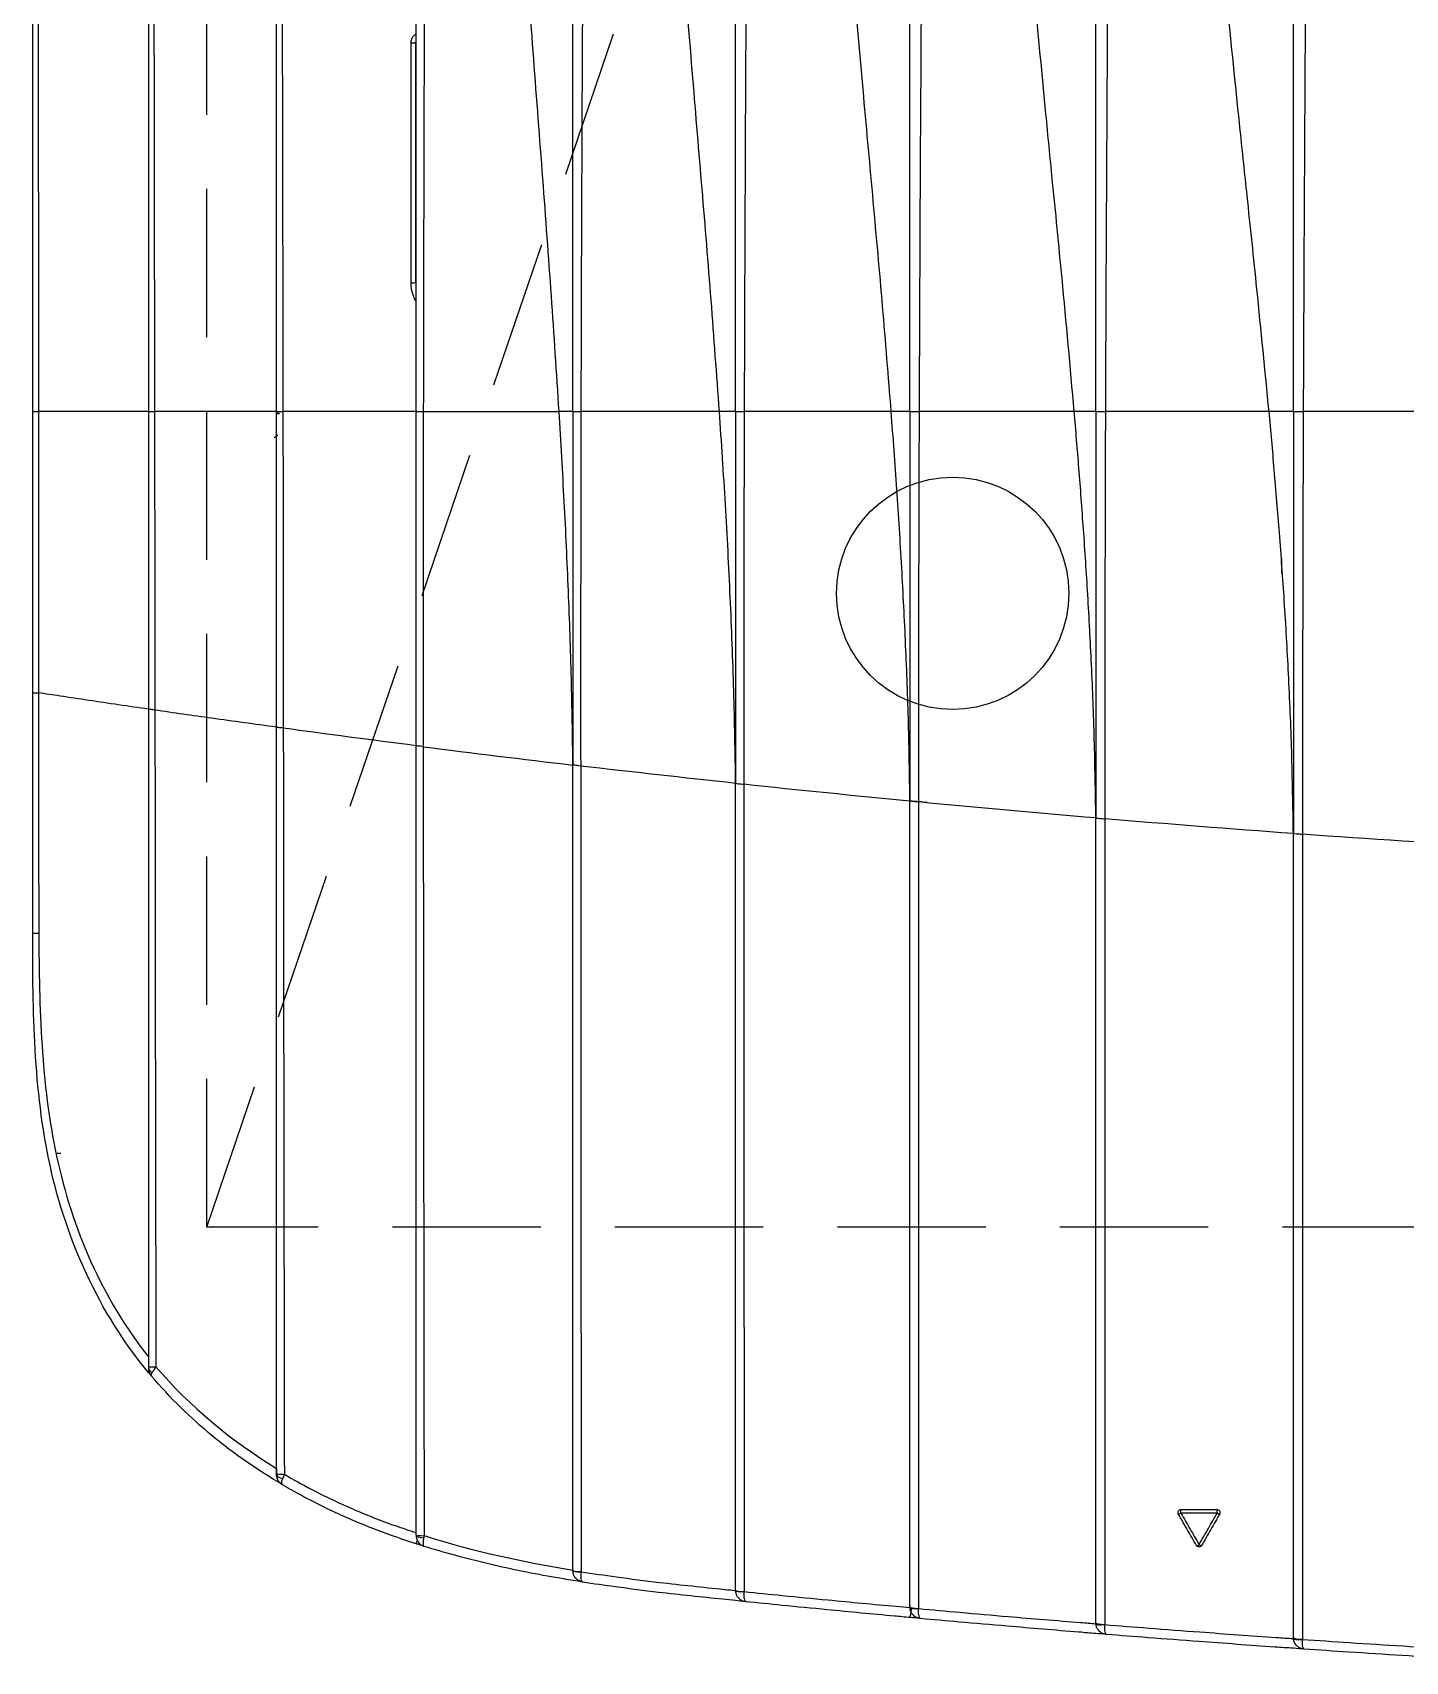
# Model space of a CAD drawing. Header units: inches. Extents: x 261411 to 598054, y 5888 to 34411.
# Drawn here: x 287872.6 to 287988.3, y 11442 to 11579.2 of the extents above; entities that cross this region are included whole.
import ezdxf

# ---------------------------------------------------------------- set-up
doc = ezdxf.new("R2010")
doc.units = ezdxf.units.IN
doc.header["$LTSCALE"] = 50
doc.header["$MEASUREMENT"] = 0
doc.linetypes.add('HIDDEN', pattern=[0.375, 0.25, -0.125])

# ---------------------------------------------------------------- blocks, each defined once
blk = doc.blocks.new('acrjtlf')
at = {"color": 1, "linetype": 'HIDDEN'}
blk.add_line((1571303.38, 1745562.22), (1570010.6, 1746002.87), dxfattribs=at)
at = {"color": 8}
for p, q in [((1571336.72, 1745637.14), (1571336.72, 1745637.14)), ((1571335.38, 1745621.48), (1571335.38, 1745621.48)), ((1571252.86, 1745579.86), (1571252.86, 1745579.86)), ((1571259.7, 1745568.11), (1571259.7, 1745568.11)), ((1571324.23, 1745568.11), (1571324.24, 1745568.11)), ((1571297.14, 1745549.61), (1571297.14, 1745549.93))]:
    blk.add_line(p, q, dxfattribs=at)
at = {"color": 1, "linetype": 'HIDDEN'}
blk.add_lwpolyline([(1571303.38, 1746002.87), (1571303.38, 1745562.22), (1570010.6, 1745562.22), (1570010.6, 1746002.87)], close=True, dxfattribs=at)
at = {"color": 8, "ltscale": 5}
blk.add_circle((1571249.96, 1745625.08), 9.79, dxfattribs=at)
at = {"color": 8}
for centre, start, end in [((1571327.42, 1745647.37), 60, 180), ((1571327.42, 1745644.3), 180, 300)]:
    blk.add_arc(centre, 0.245, start, end, dxfattribs=at)
at = {"color": 8, "extrusion": (0, 0, -1)}
blk.add_arc((-1571330.08, 1745645.84), 0.245, 120, 240, dxfattribs=at)
at = {"color": 8}
for centre, major_axis, ratio, start_param, end_param in [((1571337.96, 1745654.57), (0, -0.783), 0.172581, 0, 1.539295), ((1571337.98, 1745654.58), (-0.08, 0.779), 0.16865, 3.141053, 4.663501), ((1571327.42, 1745647.37), (0.122, 0.212), 0.116341, 4.812344, 6.283185), ((1571327.42, 1745647.37), (-0.245, 0), 0.028867, 4.561673, 6.283185), ((1571330.08, 1745645.84), (0.122, 0.212), 0.126416, 4.804016, 6.283185), ((1571330.08, 1745645.84), (-0.122, 0.212), 0.142468, 3.141593, 4.649076), ((1571327.42, 1745644.3), (0.245, 0), 0.003943, 1.420068, 3.141593), ((1571327.42, 1745644.3), (-0.122, 0.212), 0.132331, 3.141593, 4.640625), ((1571336.72, 1745637.93), (0, -0.783), 0.165536, 0, 1.525516), ((1571336.74, 1745637.93), (-0.066, 0.781), 0.161273, 3.141146, 4.653318), ((1571335.38, 1745622.26), (0, -0.783), 0.154906, 0, 1.508803), ((1571335.39, 1745622.26), (-0.051, 0.782), 0.150698, 3.141251, 4.640541), ((1571333.97, 1745607.57), (0, -0.783), 0.139682, 0, 1.489865), ((1571333.98, 1745607.57), (-0.032, 0.783), 0.136296, 3.141375, 4.62578), ((1571332.31, 1745593.86), (0, -0.783), 0.119511, 0, 1.46681), ((1571332.32, 1745593.86), (0, 0.783), 0.145746, 3.141593, 4.60462), ((1571329.3, 1745580.64), (0, -0.783), 0.09375, 0, 1.435998), ((1571329.34, 1745580.64), (0, -0.783), 0.265872, 0, 1.386436), ((1571203.55, 1745579.52), (0, 0.294), 0.022602, 4.431318, 6.283185), ((1571223.77, 1745579.52), (0, 0.294), 0.032103, 4.44044, 6.283185), ((1571234.83, 1745568.16), (0, -0.588), 0.028131, 4.389048, 4.795946), ((1571234.85, 1745568.16), (0.004, -0.588), 0.025903, 4.388882, 4.795863), ((1571236.85, 1745567.98), (-0.183, 0.23), 0.183787, 0, 1.840109), ((1571324.15, 1745568.89), (0, -0.783), 0.065781, 0, 1.396113), ((1571324.24, 1745568.89), (0, 0.783), 0.414276, 3.141593, 4.358439), ((1571315.12, 1745558.12), (0, -0.783), 0.036559, 0, 1.335493), ((1571315.29, 1745558.12), (0, 0.783), 0.561889, 3.141593, 4.019869)]:
    blk.add_ellipse(centre, major_axis=major_axis, ratio=ratio, start_param=start_param, end_param=end_param, dxfattribs=at)
for points, degree in [([(1571271.36, 1745671.42), (1571271.03, 1745665.81), (1571270.66, 1745660.18), (1571270.26, 1745654.55)], 3), ([(1571234.64, 1745654.62), (1571246.52, 1745654.58), (1571258.4, 1745654.56), (1571270.26, 1745654.55)], 3), ([(1571338.09, 1745654.55), (1571338.1, 1745654.55), (1571338.1, 1745654.55), (1571338.11, 1745654.55)], 3), ([(1571338.93, 1745654.7), (1571338.91, 1745654.4), (1571338.89, 1745654.1), (1571338.86, 1745653.79)], 3), ([(1571219.08, 1745653.79), (1571213.26, 1745653.79), (1571207.43, 1745653.79), (1571201.6, 1745653.79)], 3), ([(1571234.64, 1745653.79), (1571229.45, 1745653.79), (1571224.27, 1745653.79), (1571219.08, 1745653.79)], 3), ([(1571234.64, 1745653.79), (1571234.64, 1745653.09), (1571234.64, 1745652.4), (1571234.64, 1745651.72)], 3), ([(1571270.2, 1745653.79), (1571269.82, 1745648.51), (1571269.4, 1745643.19), (1571268.96, 1745637.89)], 3), ([(1571270.2, 1745653.79), (1571270.2, 1745653.79)], 1), ([(1571338.06, 1745653.8), (1571338.02, 1745653.79), (1571337.99, 1745653.79), (1571337.96, 1745653.79)], 3), ([(1571234.64, 1745637.95), (1571246.09, 1745637.91), (1571257.53, 1745637.89), (1571268.96, 1745637.89)], 3), ([(1571336.85, 1745637.89), (1571336.86, 1745637.89), (1571336.86, 1745637.89), (1571336.87, 1745637.89)], 3), ([(1571337.69, 1745638.05), (1571337.67, 1745637.75), (1571337.64, 1745637.45), (1571337.62, 1745637.15)], 3), ([(1571221.17, 1745637.14), (1571214.15, 1745637.14), (1571207.13, 1745637.14), (1571200.11, 1745637.14)], 3), ([(1571234.64, 1745637.14), (1571234.64, 1745636.52), (1571234.64, 1745635.91), (1571234.64, 1745635.31)], 3), ([(1571234.64, 1745637.14), (1571242.58, 1745637.14), (1571250.51, 1745637.14), (1571258.44, 1745637.14)], 3), ([(1571258.44, 1745637.14), (1571261.92, 1745637.14), (1571265.41, 1745637.14), (1571268.89, 1745637.14)], 3), ([(1571268.89, 1745637.14), (1571268.47, 1745632.17), (1571268.02, 1745627.16), (1571267.54, 1745622.19)], 3), ([(1571268.89, 1745637.14), (1571268.89, 1745637.14)], 1), ([(1571336.8, 1745637.15), (1571336.78, 1745637.15), (1571336.75, 1745637.14), (1571336.72, 1745637.14)], 3), ([(1571267.59, 1745622.93), (1571267.55, 1745622.44), (1571267.5, 1745621.96), (1571267.45, 1745621.48)], 3), ([(1571234.64, 1745622.25), (1571245.62, 1745622.21), (1571256.59, 1745622.19), (1571267.54, 1745622.19)], 3), ([(1571234.64, 1745621.48), (1571234.64, 1745620.94), (1571234.64, 1745620.42), (1571234.64, 1745619.9)], 3), ([(1571234.64, 1745621.48), (1571240.64, 1745621.48), (1571246.63, 1745621.48), (1571252.62, 1745621.48)], 3), ([(1571252.62, 1745621.48), (1571253.15, 1745621.48), (1571253.69, 1745621.48), (1571254.22, 1745621.48)], 3), ([(1571254.22, 1745621.48), (1571258.24, 1745621.48), (1571262.27, 1745621.48), (1571266.29, 1745621.48)], 3), ([(1571267.47, 1745621.48), (1571267.02, 1745616.8), (1571266.55, 1745612.11), (1571266.05, 1745607.47)], 3), ([(1571266.29, 1745621.48), (1571266.68, 1745621.48), (1571267.08, 1745621.48), (1571267.47, 1745621.48)], 3), ([(1571267.47, 1745621.48), (1571267.47, 1745621.48)], 1), ([(1571335.38, 1745621.48), (1571312.86, 1745621.48), (1571290.19, 1745621.48), (1571267.47, 1745621.48)], 3), ([(1571267.54, 1745622.19), (1571290.27, 1745622.19), (1571312.96, 1745622.2), (1571335.5, 1745622.21)], 3), ([(1571335.44, 1745621.48), (1571335.42, 1745621.48), (1571335.4, 1745621.48), (1571335.38, 1745621.48)], 3), ([(1571336.27, 1745621.48), (1571336.27, 1745621.51), (1571335.9, 1745621.58), (1571335.44, 1745621.63)], 3), ([(1571335.5, 1745622.21), (1571335.51, 1745622.21), (1571335.51, 1745622.21), (1571335.52, 1745622.21)], 3), ([(1571336.34, 1745622.28), (1571336.32, 1745622.01), (1571336.29, 1745621.75), (1571336.27, 1745621.48)], 3), ([(1571234.64, 1745607.51), (1571245.12, 1745607.48), (1571255.59, 1745607.47), (1571266.05, 1745607.47)], 3), ([(1571234.64, 1745606.79), (1571234.64, 1745606.32), (1571234.64, 1745605.86), (1571234.64, 1745605.41)], 3), ([(1571234.64, 1745606.79), (1571240.2, 1745606.79), (1571245.76, 1745606.79), (1571251.31, 1745606.79)], 3), ([(1571251.31, 1745606.79), (1571252.39, 1745606.79), (1571253.46, 1745606.79), (1571254.53, 1745606.79)], 3), ([(1571254.53, 1745606.79), (1571258.35, 1745606.79), (1571262.16, 1745606.79), (1571265.97, 1745606.79)], 3), ([(1571265.97, 1745606.79), (1571265.5, 1745602.41), (1571265.01, 1745598.03), (1571264.51, 1745593.73)], 3), ([(1571265.97, 1745606.79), (1571265.97, 1745606.79)], 1), ([(1571333.97, 1745606.79), (1571311.39, 1745606.79), (1571288.7, 1745606.79), (1571265.97, 1745606.79)], 3), ([(1571266.05, 1745607.47), (1571288.79, 1745607.48), (1571311.49, 1745607.49), (1571334.08, 1745607.51)], 3), ([(1571334.01, 1745606.79), (1571333.99, 1745606.79), (1571333.98, 1745606.79), (1571333.97, 1745606.79)], 3), ([(1571334.08, 1745607.51), (1571334.08, 1745607.51), (1571334.08, 1745607.51), (1571334.08, 1745607.51)], 3), ([(1571220.52, 1745593.08), (1571213.56, 1745593.08), (1571206.59, 1745593.08), (1571199.62, 1745593.08)], 3), ([(1571221.71, 1745593.08), (1571221.32, 1745593.08), (1571220.92, 1745593.08), (1571220.52, 1745593.08)], 3), ([(1571234.64, 1745593.75), (1571244.6, 1745593.73), (1571254.56, 1745593.72), (1571264.51, 1745593.73)], 3), ([(1571234.64, 1745593.08), (1571234.64, 1745592.68), (1571234.64, 1745592.29), (1571234.64, 1745591.9)], 3), ([(1571234.64, 1745593.08), (1571242.53, 1745593.08), (1571250.41, 1745593.08), (1571258.3, 1745593.08)], 3), ([(1571258.3, 1745593.08), (1571259.22, 1745593.08), (1571260.15, 1745593.08), (1571261.08, 1745593.08)], 3), ([(1571261.08, 1745593.08), (1571262.2, 1745593.08), (1571263.31, 1745593.08), (1571264.43, 1745593.08)], 3), ([(1571262.88, 1745580.46), (1571263.41, 1745584.6), (1571263.93, 1745588.83), (1571264.43, 1745593.08)], 3), ([(1571264.43, 1745593.08), (1571264.43, 1745593.08)], 1), ([(1571332.31, 1745593.08), (1571309.75, 1745593.08), (1571287.1, 1745593.08), (1571264.43, 1745593.08)], 3), ([(1571264.51, 1745593.73), (1571287.19, 1745593.74), (1571309.83, 1745593.75), (1571332.41, 1745593.78)], 3), ([(1571329.37, 1745580.54), (1571330.66, 1745584.62), (1571331.58, 1745588.84), (1571332.27, 1745593.08)], 3), ([(1571332.32, 1745593.08), (1571332.32, 1745593.08), (1571332.32, 1745593.08), (1571332.31, 1745593.08)], 3), ([(1571332.41, 1745593.78), (1571332.42, 1745593.78), (1571332.42, 1745593.78), (1571332.43, 1745593.78)], 3), ([(1571333.28, 1745593.91), (1571333.24, 1745593.63), (1571333.19, 1745593.36), (1571333.15, 1745593.08)], 3), ([(1571234.64, 1745580.47), (1571244.05, 1745580.46), (1571253.47, 1745580.46), (1571262.88, 1745580.46)], 3), ([(1571262.88, 1745580.46), (1571285.07, 1745580.48), (1571307.24, 1745580.5), (1571329.37, 1745580.54)], 3), ([(1571329.37, 1745580.54), (1571329.43, 1745580.52), (1571329.49, 1745580.51), (1571329.54, 1745580.5)], 3), ([(1571234.64, 1745579.86), (1571204.55, 1745579.86), (1571174.44, 1745579.86), (1571144.33, 1745579.86)], 3), ([(1571203.55, 1745579.81), (1571210.29, 1745579.81), (1571217.03, 1745579.81), (1571223.77, 1745579.81)], 3), ([(1571234.64, 1745579.86), (1571234.64, 1745576.05), (1571234.63, 1745572.25), (1571234.63, 1745568.64)], 3), ([(1571262.8, 1745579.86), (1571253.42, 1745579.86), (1571244.03, 1745579.86), (1571234.64, 1745579.86)], 3), ([(1571262.8, 1745579.86), (1571262.32, 1745576.07), (1571261.82, 1745572.32), (1571261.32, 1745568.67)], 3), ([(1571262.8, 1745579.86), (1571262.8, 1745579.86)], 1), ([(1571329.3, 1745579.86), (1571307.17, 1745579.86), (1571285, 1745579.86), (1571262.8, 1745579.86)], 3), ([(1571329.34, 1745579.86), (1571329.33, 1745579.86), (1571329.31, 1745579.86), (1571329.3, 1745579.86)], 3), ([(1571330.05, 1745579.86), (1571330.05, 1745579.87), (1571329.96, 1745579.91), (1571329.79, 1745579.97)], 3), ([(1571234.63, 1745568.11), (1571234.64, 1745568.11), (1571234.64, 1745568.33), (1571234.63, 1745568.64)], 3), ([(1571261.24, 1745568.11), (1571252.38, 1745568.11), (1571243.51, 1745568.11), (1571234.63, 1745568.11)], 3), ([(1571234.82, 1745568.34), (1571234.82, 1745568.34), (1571234.83, 1745568.34), (1571234.83, 1745568.34)], 3), ([(1571261.24, 1745568.11), (1571261.24, 1745568.11)], 1), ([(1571315.14, 1745557.94), (1571318.52, 1745560.82), (1571321.37, 1745564.31), (1571323.72, 1745568.11)], 3), ([(1571325.07, 1745568.59), (1571322.64, 1745564.43), (1571319.57, 1745560.65), (1571315.92, 1745557.57)], 3), ([(1571324.2, 1745568.76), (1571324.32, 1745568.71), (1571324.44, 1745568.66), (1571324.54, 1745568.62)], 3), ([(1571234.63, 1745557.34), (1571234.63, 1745557.34), (1571234.64, 1745557.54), (1571234.63, 1745557.82)], 3), ([(1571259.72, 1745557.34), (1571251.36, 1745557.34), (1571243, 1745557.34), (1571234.63, 1745557.34)], 3), ([(1571259.72, 1745557.34), (1571259.72, 1745557.34)], 1), ([(1571234.63, 1745547.55), (1571234.63, 1745547.55), (1571234.63, 1745547.74), (1571234.63, 1745548.05)], 3), ([(1571258.34, 1745547.55), (1571250.43, 1745547.55), (1571242.53, 1745547.55), (1571234.63, 1745547.55)], 3), ([(1571258.34, 1745547.55), (1571258.34, 1745547.55), (1571258.34, 1745547.75), (1571258.34, 1745548.05)], 3), ([(1571278.58, 1745547.55), (1571278.58, 1745547.55), (1571278.59, 1745547.76), (1571278.59, 1745548.07)], 3)]:
    blk.add_open_spline(points, degree=degree, dxfattribs=at)
for points, knots in [([(1571338.11, 1745654.55), (1571338.2, 1745655.87), (1571338.29, 1745657.2), (1571338.48, 1745660.03), (1571338.57, 1745661.54), (1571338.76, 1745664.56), (1571338.85, 1745666.07), (1571339.02, 1745668.86), (1571339.09, 1745670.14), (1571339.16, 1745671.42)], [0, 0, 0, 0, 0.234873, 0.234873, 0.503118, 0.503118, 0.771519, 0.771519, 1, 1, 1, 1]), ([(1571339.97, 1745671.42), (1571339.97, 1745671.42), (1571339.97, 1745671.42), (1571339.9, 1745670.1), (1571339.82, 1745668.78), (1571339.66, 1745665.96), (1571339.57, 1745664.46), (1571339.38, 1745661.46), (1571339.28, 1745659.96), (1571339.1, 1745657.21), (1571339.02, 1745655.95), (1571338.93, 1745654.7)], [0, 0, 0, 0, 0.000004, 0.000004, 0.237138, 0.237138, 0.506455, 0.506455, 0.775615, 0.775615, 1, 1, 1, 1]), ([(1571234.64, 1745669.13), (1571234.64, 1745667.98), (1571234.64, 1745665.65), (1571234.64, 1745662.07), (1571234.64, 1745658.39), (1571234.64, 1745655.89), (1571234.64, 1745654.62)], [0, 0, 0, 0, 0.240494, 0.487542, 0.740817, 1, 1, 1, 1]), ([(1571152.47, 1745654.98), (1571166.17, 1745654.98), (1571179.86, 1745654.91), (1571207.26, 1745654.75), (1571220.96, 1745654.67), (1571234.64, 1745654.62)], [0, 0, 0, 0, 0.5, 0.5, 1, 1, 1, 1]), ([(1571234.64, 1745653.79), (1571234.64, 1745653.81), (1571234.64, 1745653.84), (1571234.64, 1745654.08), (1571234.64, 1745654.35), (1571234.64, 1745654.54), (1571234.64, 1745654.62)], [0, 0, 0, 0, 0.299748, 0.56645, 0.799918, 1, 1, 1, 1]), ([(1571270.2, 1745653.79), (1571270.2, 1745653.81), (1571270.2, 1745653.85), (1571270.23, 1745654.16), (1571270.25, 1745654.42), (1571270.26, 1745654.55)], [0, 0, 0, 0, 0.33666, 0.669714, 1, 1, 1, 1]), ([(1571270.26, 1745654.55), (1571281.61, 1745654.55), (1571292.95, 1745654.55), (1571315.57, 1745654.55), (1571326.87, 1745654.55), (1571338.09, 1745654.55)], [0, 0, 0, 0, 0.5, 0.5, 1, 1, 1, 1]), ([(1571338.93, 1745654.7), (1571338.93, 1745654.7), (1571338.93, 1745654.7), (1571338.93, 1745654.62), (1571338.91, 1745654.54), (1571338.86, 1745654.39), (1571338.83, 1745654.32), (1571338.73, 1745654.16), (1571338.65, 1745654.07), (1571338.48, 1745653.94), (1571338.41, 1745653.9), (1571338.24, 1745653.83), (1571338.15, 1745653.81), (1571338.06, 1745653.8)], [0, 0, 0, 0, 0.004597, 0.004597, 0.179597, 0.179597, 0.345088, 0.345088, 0.609538, 0.609538, 0.795853, 0.795853, 1, 1, 1, 1]), ([(1571338.93, 1745654.7), (1571338.93, 1745654.7), (1571338.93, 1745654.7), (1571338.93, 1745654.69), (1571338.92, 1745654.67), (1571338.88, 1745654.64), (1571338.85, 1745654.63), (1571338.76, 1745654.59), (1571338.68, 1745654.58), (1571338.53, 1745654.56), (1571338.46, 1745654.55), (1571338.3, 1745654.55), (1571338.2, 1745654.55), (1571338.11, 1745654.55)], [0, 0, 0, 0, 0.004597, 0.004597, 0.179593, 0.179593, 0.345083, 0.345083, 0.60954, 0.60954, 0.795855, 0.795855, 1, 1, 1, 1]), ([(1571234.64, 1745653.79), (1571235.05, 1745653.79), (1571246.91, 1745653.79), (1571258.77, 1745653.79), (1571270.2, 1745653.79)], [0, 0, 0, 0, 0.034541, 1, 1, 1, 1]), ([(1571270.2, 1745653.79), (1571267.89, 1745653.75), (1571263.4, 1745653.68), (1571256.86, 1745653.4), (1571250.73, 1745653.05), (1571245, 1745652.63), (1571239.68, 1745652.2), (1571236.27, 1745651.89), (1571234.64, 1745651.74)], [0, 0, 0, 0, 0.195017, 0.378715, 0.551069, 0.712073, 0.86172, 1, 1, 1, 1]), ([(1571337.96, 1745653.79), (1571326.75, 1745653.79), (1571315.46, 1745653.79), (1571292.86, 1745653.79), (1571281.54, 1745653.79), (1571270.2, 1745653.79)], [0, 0, 0, 0, 0.5, 0.5, 1, 1, 1, 1]), ([(1571336.87, 1745637.89), (1571336.97, 1745639.13), (1571337.06, 1745640.37), (1571337.27, 1745643.05), (1571337.38, 1745644.48), (1571337.64, 1745648.06), (1571337.8, 1745650.21), (1571337.98, 1745652.84), (1571338.01, 1745653.31), (1571338.05, 1745653.79), (1571338.05, 1745653.79), (1571338.05, 1745653.79)], [0, 0, 0, 0, 0.233824, 0.233824, 0.504066, 0.504066, 0.909668, 0.909668, 0.999996, 0.999996, 1, 1, 1, 1]), ([(1571338.86, 1745653.79), (1571338.86, 1745653.79), (1571338.86, 1745653.79), (1571338.83, 1745653.27), (1571338.79, 1745652.75), (1571338.61, 1745650.09), (1571338.45, 1745647.96), (1571338.19, 1745644.4), (1571338.08, 1745642.98), (1571337.88, 1745640.38), (1571337.79, 1745639.21), (1571337.7, 1745638.05)], [0, 0, 0, 0, 0.000004, 0.000004, 0.099857, 0.099857, 0.50649, 0.50649, 0.77742, 0.77742, 1, 1, 1, 1]), ([(1571234.64, 1745651.74), (1571231.2, 1745651.4), (1571225.13, 1745650.81), (1571217.24, 1745649.98), (1571209.48, 1745649.15), (1571204.36, 1745648.63), (1571201.05, 1745648.3)], [0, 0, 0, 0, 0.306857, 0.541766, 0.704737, 1, 1, 1, 1]), ([(1571234.64, 1745651.74), (1571234.64, 1745650.65), (1571234.64, 1745648.44), (1571234.64, 1745645.05), (1571234.64, 1745641.54), (1571234.64, 1745639.16), (1571234.64, 1745637.95)], [0, 0, 0, 0, 0.239553, 0.486232, 0.739794, 1, 1, 1, 1]), ([(1571248.29, 1745652.81), (1571248.29, 1745652.81), (1571248.26, 1745652.81), (1571248.17, 1745652.81), (1571248.1, 1745652.81), (1571247.92, 1745652.81), (1571247.81, 1745652.81), (1571247.57, 1745652.81), (1571247.43, 1745652.81), (1571247.2, 1745652.81), (1571247.1, 1745652.81), (1571247.01, 1745652.81)], [0, 0, 0, 0, 0.213358, 0.213358, 0.42668, 0.42668, 0.640562, 0.640562, 0.855661, 0.855661, 1, 1, 1, 1]), ([(1571327.54, 1745647.59), (1571327.98, 1745647.33), (1571328.41, 1745647.08), (1571329.3, 1745646.57), (1571329.75, 1745646.31), (1571330.2, 1745646.05)], [0, 0, 0, 0, 0.491351, 0.491351, 1, 1, 1, 1]), ([(1571327.17, 1745644.3), (1571327.17, 1745644.82), (1571327.17, 1745645.33), (1571327.17, 1745646.35), (1571327.17, 1745646.86), (1571327.17, 1745647.37)], [0, 0, 0, 0, 0.501159, 0.501159, 1, 1, 1, 1]), ([(1571327.46, 1745647.38), (1571327.46, 1745646.87), (1571327.46, 1745646.36), (1571327.46, 1745645.33), (1571327.46, 1745644.82), (1571327.46, 1745644.31)], [0, 0, 0, 0, 0.498841, 0.498841, 1, 1, 1, 1]), ([(1571330.11, 1745645.84), (1571329.66, 1745646.1), (1571329.21, 1745646.36), (1571328.33, 1745646.88), (1571327.89, 1745647.13), (1571327.46, 1745647.38)], [0, 0, 0, 0, 0.508649, 0.508649, 1, 1, 1, 1]), ([(1571327.46, 1745644.31), (1571327.91, 1745644.57), (1571328.36, 1745644.83), (1571329.25, 1745645.34), (1571329.68, 1745645.59), (1571330.11, 1745645.84)], [0, 0, 0, 0, 0.511793, 0.511793, 1, 1, 1, 1]), ([(1571330.2, 1745645.63), (1571329.77, 1745645.38), (1571329.33, 1745645.13), (1571328.45, 1745644.62), (1571327.99, 1745644.35), (1571327.54, 1745644.09)], [0, 0, 0, 0, 0.488204, 0.488204, 1, 1, 1, 1]), ([(1571151.06, 1745638.33), (1571164.99, 1745638.33), (1571178.92, 1745638.25), (1571206.79, 1745638.08), (1571220.72, 1745638), (1571234.64, 1745637.95)], [0, 0, 0, 0, 0.5, 0.5, 1, 1, 1, 1]), ([(1571234.64, 1745637.14), (1571234.64, 1745637.16), (1571234.64, 1745637.2), (1571234.64, 1745637.42), (1571234.64, 1745637.69), (1571234.64, 1745637.87), (1571234.64, 1745637.95)], [0, 0, 0, 0, 0.300147, 0.566978, 0.80031, 1, 1, 1, 1]), ([(1571268.89, 1745637.14), (1571268.89, 1745637.16), (1571268.89, 1745637.19), (1571268.92, 1745637.47), (1571268.94, 1745637.75), (1571268.96, 1745637.89)], [0, 0, 0, 0, 0.302913, 0.635892, 1, 1, 1, 1]), ([(1571268.96, 1745637.89), (1571274.61, 1745637.89), (1571280.27, 1745637.89), (1571291.73, 1745637.89), (1571297.54, 1745637.89), (1571309.8, 1745637.89), (1571316.24, 1745637.89), (1571327.4, 1745637.89), (1571332.13, 1745637.89), (1571336.85, 1745637.89)], [0, 0, 0, 0, 0.249054, 0.249054, 0.505367, 0.505367, 0.790188, 0.790188, 1, 1, 1, 1]), ([(1571337.7, 1745638.05), (1571337.7, 1745638.04), (1571337.7, 1745638.04), (1571337.69, 1745637.96), (1571337.67, 1745637.88), (1571337.62, 1745637.73), (1571337.59, 1745637.66), (1571337.48, 1745637.5), (1571337.4, 1745637.41), (1571337.23, 1745637.28), (1571337.16, 1745637.24), (1571336.99, 1745637.18), (1571336.9, 1745637.16), (1571336.8, 1745637.15)], [0, 0, 0, 0, 0.004579, 0.004579, 0.181841, 0.181841, 0.349149, 0.349149, 0.610898, 0.610898, 0.796793, 0.796793, 1, 1, 1, 1]), ([(1571337.7, 1745638.05), (1571337.7, 1745638.05), (1571337.7, 1745638.04), (1571337.69, 1745638.03), (1571337.68, 1745638.01), (1571337.64, 1745637.98), (1571337.61, 1745637.96), (1571337.52, 1745637.93), (1571337.44, 1745637.92), (1571337.29, 1745637.9), (1571337.21, 1745637.89), (1571337.05, 1745637.89), (1571336.96, 1745637.89), (1571336.87, 1745637.89)], [0, 0, 0, 0, 0.004579, 0.004579, 0.181838, 0.181838, 0.349144, 0.349144, 0.6109, 0.6109, 0.796796, 0.796796, 1, 1, 1, 1]), ([(1571234.64, 1745637.14), (1571234.6, 1745637.14), (1571230.12, 1745637.14), (1571225.63, 1745637.14), (1571221.17, 1745637.14)], [0, 0, 0, 0, 0.007482, 1, 1, 1, 1]), ([(1571268.89, 1745637.14), (1571266.67, 1745637.11), (1571262.37, 1745637.04), (1571256.1, 1745636.8), (1571250.2, 1745636.48), (1571244.67, 1745636.12), (1571239.53, 1745635.73), (1571236.23, 1745635.46), (1571234.64, 1745635.32)], [0, 0, 0, 0, 0.194008, 0.377097, 0.549248, 0.710453, 0.860707, 1, 1, 1, 1]), ([(1571336.72, 1745637.14), (1571332.01, 1745637.14), (1571327.29, 1745637.14), (1571316.13, 1745637.14), (1571309.7, 1745637.14), (1571297.46, 1745637.14), (1571291.65, 1745637.14), (1571280.19, 1745637.14), (1571274.54, 1745637.14), (1571268.89, 1745637.14)], [0, 0, 0, 0, 0.20974, 0.20974, 0.494552, 0.494552, 0.750903, 0.750903, 1, 1, 1, 1]), ([(1571336.72, 1745637.14), (1571325.64, 1745637.14), (1571303.06, 1745637.14), (1571280.39, 1745637.14), (1571268.89, 1745637.14)], [0, 0, 0, 0, 0.493298, 1, 1, 1, 1]), ([(1571335.52, 1745622.21), (1571335.62, 1745623.37), (1571335.72, 1745624.53), (1571335.95, 1745627.04), (1571336.07, 1745628.4), (1571336.36, 1745631.79), (1571336.52, 1745633.83), (1571336.72, 1745636.29), (1571336.76, 1745636.72), (1571336.79, 1745637.14), (1571336.79, 1745637.14), (1571336.79, 1745637.14)], [0, 0, 0, 0, 0.232545, 0.232545, 0.504897, 0.504897, 0.913704, 0.913704, 0.999996, 0.999996, 1, 1, 1, 1]), ([(1571337.62, 1745637.14), (1571337.62, 1745637.14), (1571337.62, 1745637.14), (1571337.58, 1745636.67), (1571337.54, 1745636.19), (1571337.34, 1745633.7), (1571337.17, 1745631.68), (1571336.88, 1745628.32), (1571336.77, 1745626.97), (1571336.55, 1745624.54), (1571336.45, 1745623.45), (1571336.36, 1745622.37)], [0, 0, 0, 0, 0.000004, 0.000004, 0.096735, 0.096735, 0.506429, 0.506429, 0.779373, 0.779373, 1, 1, 1, 1]), ([(1571234.64, 1745635.32), (1571230.89, 1745634.99), (1571224.36, 1745634.4), (1571216.01, 1745633.57), (1571208.09, 1745632.79), (1571202.95, 1745632.31), (1571199.64, 1745631.99)], [0, 0, 0, 0, 0.3207, 0.559402, 0.716115, 1, 1, 1, 1]), ([(1571234.64, 1745635.32), (1571234.64, 1745634.29), (1571234.64, 1745632.19), (1571234.64, 1745628.97), (1571234.64, 1745625.64), (1571234.64, 1745623.39), (1571234.64, 1745622.25)], [0, 0, 0, 0, 0.239379, 0.485924, 0.739506, 1, 1, 1, 1]), ([(1571149.52, 1745622.66), (1571163.71, 1745622.66), (1571177.9, 1745622.57), (1571206.28, 1745622.38), (1571220.47, 1745622.3), (1571234.64, 1745622.25)], [0, 0, 0, 0, 0.5, 0.5, 1, 1, 1, 1]), ([(1571234.64, 1745621.48), (1571234.12, 1745621.48), (1571223.03, 1745621.48), (1571211.94, 1745621.48), (1571201.36, 1745621.48)], [0, 0, 0, 0, 0.046692, 1, 1, 1, 1]), ([(1571234.64, 1745621.48), (1571234.64, 1745621.49), (1571234.64, 1745621.53), (1571234.64, 1745621.74), (1571234.64, 1745621.99), (1571234.64, 1745622.17), (1571234.64, 1745622.25)], [0, 0, 0, 0, 0.300577, 0.567547, 0.800734, 1, 1, 1, 1]), ([(1571267.47, 1745621.48), (1571265.28, 1745621.44), (1571260.91, 1745621.38), (1571254.34, 1745621.13), (1571247.77, 1745620.8), (1571241.2, 1745620.39), (1571236.83, 1745620.06), (1571234.64, 1745619.9)], [0, 0, 0, 0, 0.199981, 0.399984, 0.599994, 0.800004, 1, 1, 1, 1]), ([(1571267.54, 1745622.19), (1571267.53, 1745622.06), (1571267.51, 1745621.81), (1571267.48, 1745621.53), (1571267.47, 1745621.5), (1571267.47, 1745621.48)], [0, 0, 0, 0, 0.336965, 0.669945, 1, 1, 1, 1]), ([(1571335.38, 1745621.48), (1571324.27, 1745621.48), (1571301.66, 1745621.48), (1571278.98, 1745621.48), (1571267.47, 1745621.48)], [0, 0, 0, 0, 0.493391, 1, 1, 1, 1]), ([(1571334.08, 1745607.51), (1571334.19, 1745608.58), (1571334.3, 1745609.66), (1571334.54, 1745612.01), (1571334.66, 1745613.29), (1571334.97, 1745616.5), (1571335.15, 1745618.42), (1571335.36, 1745620.72), (1571335.4, 1745621.1), (1571335.43, 1745621.48), (1571335.43, 1745621.48), (1571335.43, 1745621.48)], [0, 0, 0, 0, 0.231179, 0.231179, 0.505815, 0.505815, 0.918087, 0.918087, 0.999996, 0.999996, 1, 1, 1, 1]), ([(1571336.27, 1745621.48), (1571336.27, 1745621.48), (1571336.27, 1745621.48), (1571336.23, 1745621.05), (1571336.19, 1745620.62), (1571335.98, 1745618.29), (1571335.8, 1745616.39), (1571335.49, 1745613.22), (1571335.37, 1745611.95), (1571335.14, 1745609.68), (1571335.04, 1745608.67), (1571334.94, 1745607.67)], [0, 0, 0, 0, 0.000004, 0.000004, 0.093122, 0.093122, 0.506225, 0.506225, 0.781415, 0.781415, 1, 1, 1, 1]), ([(1571336.36, 1745622.37), (1571336.36, 1745622.37), (1571336.36, 1745622.36), (1571336.35, 1745622.34), (1571336.35, 1745622.32), (1571336.34, 1745622.24), (1571336.32, 1745622.18), (1571336.27, 1745622.05), (1571336.24, 1745621.98), (1571336.13, 1745621.81), (1571336.04, 1745621.73), (1571335.88, 1745621.61), (1571335.8, 1745621.57), (1571335.63, 1745621.5), (1571335.54, 1745621.48), (1571335.44, 1745621.48)], [0, 0, 0, 0, 0.004555, 0.004555, 0.044275, 0.044275, 0.184893, 0.184893, 0.355049, 0.355049, 0.61302, 0.61302, 0.79821, 0.79821, 1, 1, 1, 1]), ([(1571336.36, 1745622.37), (1571336.36, 1745622.37), (1571336.36, 1745622.37), (1571336.36, 1745622.36), (1571336.35, 1745622.36), (1571336.35, 1745622.34), (1571336.34, 1745622.32), (1571336.3, 1745622.29), (1571336.27, 1745622.28), (1571336.17, 1745622.25), (1571336.09, 1745622.23), (1571335.94, 1745622.21), (1571335.86, 1745622.21), (1571335.7, 1745622.21), (1571335.61, 1745622.21), (1571335.52, 1745622.21)], [0, 0, 0, 0, 0.004554, 0.004554, 0.044272, 0.044272, 0.184889, 0.184889, 0.355045, 0.355045, 0.613023, 0.613023, 0.798214, 0.798214, 1, 1, 1, 1]), ([(1571234.64, 1745619.9), (1571231.68, 1745619.66), (1571225.78, 1745619.19), (1571216.93, 1745618.39), (1571207.72, 1745617.54), (1571201.45, 1745617), (1571198.13, 1745616.71)], [0, 0, 0, 0, 0.242425, 0.484831, 0.727208, 1, 1, 1, 1]), ([(1571234.64, 1745619.9), (1571234.64, 1745618.91), (1571234.64, 1745616.92), (1571234.64, 1745613.86), (1571234.64, 1745610.71), (1571234.64, 1745608.59), (1571234.64, 1745607.51)], [0, 0, 0, 0, 0.239058, 0.485395, 0.739057, 1, 1, 1, 1]), ([(1571147.9, 1745607.89), (1571162.36, 1745607.89), (1571176.82, 1745607.79), (1571205.74, 1745607.62), (1571220.19, 1745607.55), (1571234.64, 1745607.51)], [0, 0, 0, 0, 0.5, 0.5, 1, 1, 1, 1]), ([(1571234.64, 1745606.79), (1571233.61, 1745606.79), (1571221.09, 1745606.79), (1571208.56, 1745606.79), (1571197.05, 1745606.79)], [0, 0, 0, 0, 0.082118, 1, 1, 1, 1]), ([(1571234.64, 1745606.79), (1571234.64, 1745606.8), (1571234.64, 1745606.83), (1571234.64, 1745607.04), (1571234.64, 1745607.27), (1571234.64, 1745607.43), (1571234.64, 1745607.51)], [0, 0, 0, 0, 0.30306, 0.57086, 0.803221, 1, 1, 1, 1]), ([(1571265.97, 1745606.79), (1571263.36, 1745606.75), (1571258.14, 1745606.66), (1571250.31, 1745606.35), (1571242.47, 1745605.95), (1571237.25, 1745605.6), (1571234.64, 1745605.42)], [0, 0, 0, 0, 0.249988, 0.499982, 0.750002, 1, 1, 1, 1]), ([(1571265.97, 1745606.79), (1571265.97, 1745606.79), (1571265.96, 1745606.81), (1571266, 1745606.97), (1571266.02, 1745607.23), (1571266.04, 1745607.39), (1571266.05, 1745607.47)], [0, 0, 0, 0, 0.179045, 0.569787, 0.77214, 1, 1, 1, 1]), ([(1571332.41, 1745593.78), (1571332.56, 1745594.76), (1571332.7, 1745595.74), (1571333.01, 1745597.94), (1571333.16, 1745599.15), (1571333.52, 1745602.2), (1571333.71, 1745604.03), (1571333.93, 1745606.17), (1571333.96, 1745606.48), (1571333.99, 1745606.79), (1571333.99, 1745606.79), (1571333.99, 1745606.79)], [0, 0, 0, 0, 0.227114, 0.227114, 0.507581, 0.507581, 0.928515, 0.928515, 0.999968, 0.999968, 1, 1, 1, 1]), ([(1571334.93, 1745607.62), (1571334.9, 1745607.34), (1571334.87, 1745607.07), (1571334.81, 1745606.43), (1571334.77, 1745606.07), (1571334.55, 1745603.91), (1571334.36, 1745602.09), (1571334.01, 1745599.07), (1571333.85, 1745597.86), (1571333.56, 1745595.74), (1571333.43, 1745594.82), (1571333.29, 1745593.91)], [0, 0, 0, 0, 0.060502, 0.060502, 0.138457, 0.138457, 0.534383, 0.534383, 0.798681, 0.798681, 1, 1, 1, 1]), ([(1571334.94, 1745607.67), (1571334.94, 1745607.67), (1571334.94, 1745607.67), (1571334.94, 1745607.64), (1571334.93, 1745607.61), (1571334.92, 1745607.53), (1571334.9, 1745607.47), (1571334.85, 1745607.34), (1571334.81, 1745607.27), (1571334.7, 1745607.1), (1571334.61, 1745607.02), (1571334.44, 1745606.91), (1571334.36, 1745606.87), (1571334.19, 1745606.81), (1571334.1, 1745606.79), (1571334.01, 1745606.79)], [0, 0, 0, 0, 0.004516, 0.004516, 0.060277, 0.060277, 0.189772, 0.189772, 0.363924, 0.363924, 0.616606, 0.616606, 0.800469, 0.800469, 1, 1, 1, 1]), ([(1571334.94, 1745607.67), (1571334.94, 1745607.67), (1571334.94, 1745607.67), (1571334.94, 1745607.66), (1571334.94, 1745607.65), (1571334.93, 1745607.63), (1571334.92, 1745607.62), (1571334.88, 1745607.59), (1571334.84, 1745607.57), (1571334.74, 1745607.54), (1571334.66, 1745607.52), (1571334.51, 1745607.51), (1571334.43, 1745607.5), (1571334.27, 1745607.5), (1571334.18, 1745607.5), (1571334.08, 1745607.51)], [0, 0, 0, 0, 0.004516, 0.004516, 0.060274, 0.060274, 0.189768, 0.189768, 0.363921, 0.363921, 0.61661, 0.61661, 0.800474, 0.800474, 1, 1, 1, 1]), ([(1571234.64, 1745605.42), (1571231.51, 1745605.19), (1571225.26, 1745604.74), (1571215.88, 1745603.97), (1571206.32, 1745603.16), (1571199.87, 1745602.64), (1571196.55, 1745602.37)], [0, 0, 0, 0, 0.246108, 0.492163, 0.738161, 1, 1, 1, 1]), ([(1571234.64, 1745605.42), (1571234.64, 1745604.5), (1571234.64, 1745602.62), (1571234.64, 1745599.75), (1571234.64, 1745596.77), (1571234.64, 1745594.77), (1571234.64, 1745593.75)], [0, 0, 0, 0, 0.236505, 0.481944, 0.736426, 1, 1, 1, 1]), ([(1571146.22, 1745594.11), (1571160.96, 1745594.11), (1571175.7, 1745594.01), (1571205.18, 1745593.85), (1571219.91, 1745593.78), (1571234.64, 1745593.75)], [0, 0, 0, 0, 0.5, 0.5, 1, 1, 1, 1]), ([(1571234.64, 1745593.08), (1571233.08, 1745593.08), (1571228.77, 1745593.08), (1571224.47, 1745593.08), (1571221.71, 1745593.08)], [0, 0, 0, 0, 0.360849, 1, 1, 1, 1]), ([(1571234.64, 1745593.08), (1571234.64, 1745593.1), (1571234.64, 1745593.15), (1571234.64, 1745593.44), (1571234.64, 1745593.65), (1571234.64, 1745593.75)], [0, 0, 0, 0, 0.395956, 0.72951, 1, 1, 1, 1]), ([(1571264.43, 1745593.08), (1571262, 1745593.04), (1571257.11, 1745592.97), (1571249.72, 1745592.71), (1571242.21, 1745592.36), (1571237.18, 1745592.06), (1571234.64, 1745591.91)], [0, 0, 0, 0, 0.244293, 0.492387, 0.744298, 1, 1, 1, 1]), ([(1571264.51, 1745593.73), (1571264.5, 1745593.63), (1571264.48, 1745593.46), (1571264.45, 1745593.25), (1571264.43, 1745593.11), (1571264.43, 1745593.09), (1571264.43, 1745593.08)], [0, 0, 0, 0, 0.259243, 0.49995, 0.747682, 1, 1, 1, 1]), ([(1571333.15, 1745593.08), (1571333.15, 1745593.08), (1571333.15, 1745593.08), (1571333.11, 1745592.82), (1571333.06, 1745592.57), (1571332.71, 1745590.46), (1571332.35, 1745588.61), (1571331.66, 1745585.55), (1571331.36, 1745584.33), (1571330.79, 1745582.26), (1571330.54, 1745581.4), (1571330.27, 1745580.55)], [0, 0, 0, 0, 0.000005, 0.000005, 0.060466, 0.060466, 0.498822, 0.498822, 0.791344, 0.791344, 1, 1, 1, 1]), ([(1571333.29, 1745593.91), (1571333.29, 1745593.91), (1571333.29, 1745593.9), (1571333.28, 1745593.88), (1571333.28, 1745593.86), (1571333.26, 1745593.78), (1571333.24, 1745593.72), (1571333.18, 1745593.59), (1571333.14, 1745593.53), (1571333.03, 1745593.37), (1571332.94, 1745593.29), (1571332.76, 1745593.18), (1571332.68, 1745593.14), (1571332.51, 1745593.09), (1571332.41, 1745593.08), (1571332.32, 1745593.08)], [0, 0, 0, 0, 0.00456, 0.00456, 0.045326, 0.045326, 0.183125, 0.183125, 0.351772, 0.351772, 0.609152, 0.609152, 0.796616, 0.796616, 1, 1, 1, 1]), ([(1571333.29, 1745593.91), (1571333.29, 1745593.91), (1571333.29, 1745593.91), (1571333.28, 1745593.9), (1571333.28, 1745593.9), (1571333.28, 1745593.88), (1571333.26, 1745593.86), (1571333.22, 1745593.83), (1571333.19, 1745593.81), (1571333.09, 1745593.78), (1571333.01, 1745593.77), (1571332.86, 1745593.76), (1571332.78, 1745593.76), (1571332.62, 1745593.76), (1571332.53, 1745593.77), (1571332.43, 1745593.78)], [0, 0, 0, 0, 0.004561, 0.004561, 0.045321, 0.045321, 0.183106, 0.183106, 0.351747, 0.351747, 0.609125, 0.609125, 0.796595, 0.796595, 1, 1, 1, 1]), ([(1571234.64, 1745591.91), (1571231.39, 1745591.7), (1571224.84, 1745591.27), (1571214.93, 1745590.54), (1571204.95, 1745589.77), (1571198.26, 1745589.27), (1571194.93, 1745589.03)], [0, 0, 0, 0, 0.245079, 0.494613, 0.748597, 1, 1, 1, 1]), ([(1571234.64, 1745580.47), (1571234.64, 1745581.5), (1571234.64, 1745583.49), (1571234.64, 1745586.43), (1571234.64, 1745589.22), (1571234.64, 1745591.03), (1571234.64, 1745591.91)], [0, 0, 0, 0, 0.271735, 0.528869, 0.771564, 1, 1, 1, 1]), ([(1571144.45, 1745580.72), (1571159.48, 1745580.72), (1571174.52, 1745580.65), (1571204.58, 1745580.53), (1571219.61, 1745580.49), (1571234.64, 1745580.47)], [0, 0, 0, 0, 0.5, 0.5, 1, 1, 1, 1]), ([(1571234.64, 1745579.86), (1571234.64, 1745579.88), (1571234.64, 1745579.92), (1571234.64, 1745580.18), (1571234.64, 1745580.38), (1571234.64, 1745580.47)], [0, 0, 0, 0, 0.396581, 0.730118, 1, 1, 1, 1]), ([(1571262.88, 1745580.46), (1571262.87, 1745580.38), (1571262.86, 1745580.3), (1571262.84, 1745580.15), (1571262.83, 1745580.08), (1571262.82, 1745579.97), (1571262.81, 1745579.93), (1571262.81, 1745579.87), (1571262.8, 1745579.86), (1571262.8, 1745579.86)], [0, 0, 0, 0, 0.251918, 0.251918, 0.503947, 0.503947, 0.754391, 0.754391, 1, 1, 1, 1]), ([(1571329.34, 1745579.86), (1571329.44, 1745579.86), (1571329.54, 1745579.88), (1571329.73, 1745579.94), (1571329.81, 1745579.98), (1571329.99, 1745580.1), (1571330.09, 1745580.2), (1571330.21, 1745580.38), (1571330.24, 1745580.46), (1571330.27, 1745580.54), (1571330.27, 1745580.54), (1571330.27, 1745580.55)], [0, 0, 0, 0, 0.244299, 0.244299, 0.466785, 0.466785, 0.784954, 0.784954, 0.994912, 0.994912, 1, 1, 1, 1]), ([(1571329.54, 1745580.5), (1571329.64, 1745580.48), (1571329.73, 1745580.46), (1571329.89, 1745580.45), (1571329.96, 1745580.44), (1571330.1, 1745580.45), (1571330.17, 1745580.46), (1571330.24, 1745580.5), (1571330.26, 1745580.52), (1571330.27, 1745580.55), (1571330.27, 1745580.55), (1571330.27, 1745580.55)], [0, 0, 0, 0, 0.244338, 0.244338, 0.46683, 0.46683, 0.78498, 0.78498, 0.994908, 0.994908, 1, 1, 1, 1]), ([(1571330.26, 1745580.55), (1571330.23, 1745580.42), (1571330.19, 1745580.29), (1571330.11, 1745580.06), (1571330.08, 1745579.96), (1571330.05, 1745579.86), (1571330.05, 1745579.86), (1571330.05, 1745579.86)], [0, 0, 0, 0, 0.553326, 0.553326, 0.999919, 0.999919, 1, 1, 1, 1]), ([(1571203.55, 1745579.44), (1571203.5, 1745579.44), (1571203.45, 1745579.44), (1571203.3, 1745579.47), (1571203.2, 1745579.5), (1571203.03, 1745579.6), (1571202.95, 1745579.67), (1571202.85, 1745579.78), (1571202.83, 1745579.82), (1571202.81, 1745579.85)], [0, 0, 0, 0, 0.170559, 0.170559, 0.505418, 0.505418, 0.853274, 0.853274, 1, 1, 1, 1]), ([(1571223.78, 1745579.44), (1571223.58, 1745579.44), (1571223.39, 1745579.44), (1571222.41, 1745579.44), (1571221.62, 1745579.44), (1571217.71, 1745579.44), (1571214.58, 1745579.44), (1571208.81, 1745579.44), (1571206.18, 1745579.44), (1571203.55, 1745579.44)], [0, 0, 0, 0, 0.029041, 0.029041, 0.145204, 0.145204, 0.60986, 0.60986, 1, 1, 1, 1]), ([(1571225.31, 1745579.82), (1571225.15, 1745579.74), (1571224.98, 1745579.67), (1571224.48, 1745579.5), (1571224.13, 1745579.44), (1571223.78, 1745579.44)], [0, 0, 0, 0, 0.337448, 0.337448, 1, 1, 1, 1]), ([(1571324.2, 1745568.76), (1571324.64, 1745569.5), (1571325.06, 1745570.26), (1571326.05, 1745572.17), (1571326.6, 1745573.33), (1571327.63, 1745575.7), (1571328.1, 1745576.9), (1571328.73, 1745578.69), (1571328.92, 1745579.27), (1571329.11, 1745579.86)], [0, 0, 0, 0, 0.213946, 0.213946, 0.53186, 0.53186, 0.848701, 0.848701, 1, 1, 1, 1]), ([(1571330.05, 1745579.86), (1571330.05, 1745579.86), (1571330.05, 1745579.86), (1571329.83, 1745579.17), (1571329.6, 1745578.48), (1571328.93, 1745576.58), (1571328.45, 1745575.38), (1571327.42, 1745573.01), (1571326.85, 1745571.84), (1571325.88, 1745569.99), (1571325.49, 1745569.29), (1571325.08, 1745568.59)], [0, 0, 0, 0, 0.000005, 0.000005, 0.176011, 0.176011, 0.489497, 0.489497, 0.803985, 0.803985, 1, 1, 1, 1]), ([(1571234.63, 1745568.11), (1571233.94, 1745568.11), (1571233.25, 1745568.11), (1571222.36, 1745568.11), (1571212.17, 1745568.11), (1571192.02, 1745568.11), (1571182.06, 1745568.11), (1571162.28, 1745568.11), (1571152.46, 1745568.11), (1571142.64, 1745568.11)], [0, 0, 0, 0, 0.022631, 0.022631, 0.354983, 0.354983, 0.679805, 0.679805, 1, 1, 1, 1]), ([(1571142.7, 1745568.52), (1571152.5, 1745568.52), (1571162.3, 1745568.53), (1571182.07, 1745568.55), (1571192.03, 1745568.56), (1571212.19, 1745568.6), (1571222.38, 1745568.62), (1571233.26, 1745568.64), (1571233.95, 1745568.64), (1571234.63, 1745568.64)], [0, 0, 0, 0, 0.319811, 0.319811, 0.644923, 0.644923, 0.97758, 0.97758, 1, 1, 1, 1]), ([(1571234.63, 1745568.64), (1571243.53, 1745568.65), (1571252.43, 1745568.66), (1571261.32, 1745568.67), (1571261.32, 1745568.67), (1571261.32, 1745568.67)], [0, 0, 0, 0, 0.999998, 0.999998, 1, 1, 1, 1]), ([(1571234.63, 1745568.11), (1571234.63, 1745567.05), (1571234.63, 1745565.1), (1571234.63, 1745562.51), (1571234.63, 1745560.47), (1571234.63, 1745558.97), (1571234.63, 1745558.15), (1571234.63, 1745557.82)], [0, 0, 0, 0, 0.301042, 0.551788, 0.751881, 0.901269, 1, 1, 1, 1]), ([(1571261.24, 1745568.11), (1571260.99, 1745566.27), (1571260.51, 1745562.8), (1571260.03, 1745559.42), (1571259.8, 1745557.85)], [0, 0, 0, 0, 0.525932, 1, 1, 1, 1]), ([(1571261.32, 1745568.67), (1571261.31, 1745568.59), (1571261.29, 1745568.43), (1571261.27, 1745568.25), (1571261.25, 1745568.13), (1571261.25, 1745568.12), (1571261.24, 1745568.11)], [0, 0, 0, 0, 0.261877, 0.500466, 0.750988, 1, 1, 1, 1]), ([(1571324.15, 1745568.11), (1571321.5, 1745568.11), (1571318.85, 1745568.11), (1571306.58, 1745568.11), (1571296.95, 1745568.11), (1571278.63, 1745568.11), (1571269.94, 1745568.11), (1571261.24, 1745568.11)], [0, 0, 0, 0, 0.12646, 0.12646, 0.585568, 0.585568, 1, 1, 1, 1]), ([(1571323.72, 1745568.11), (1571313.55, 1745568.11), (1571303.37, 1745568.11), (1571282.64, 1745568.11), (1571272.1, 1745568.11), (1571261.45, 1745568.11), (1571261.35, 1745568.11), (1571261.24, 1745568.11)], [0, 0, 0, 0, 0.488967, 0.488967, 0.995055, 0.995055, 1, 1, 1, 1]), ([(1571261.32, 1745568.67), (1571270.01, 1745568.68), (1571278.69, 1745568.69), (1571297, 1745568.71), (1571306.63, 1745568.73), (1571318.9, 1745568.75), (1571321.55, 1745568.75), (1571324.2, 1745568.76)], [0, 0, 0, 0, 0.413984, 0.413984, 0.873443, 0.873443, 1, 1, 1, 1]), ([(1571323.72, 1745568.11), (1571323.89, 1745568.11), (1571324.06, 1745568.11), (1571324.22, 1745568.11), (1571324.22, 1745568.11), (1571324.23, 1745568.11)], [0, 0, 0, 0, 0.941032, 0.941032, 1, 1, 1, 1]), ([(1571324.24, 1745568.11), (1571324.23, 1745568.11), (1571324.23, 1745568.11), (1571324.21, 1745568.11), (1571324.18, 1745568.11), (1571324.15, 1745568.11)], [0, 0, 0, 0, 0.078683, 0.078683, 1, 1, 1, 1]), ([(1571325.08, 1745568.59), (1571325.08, 1745568.59), (1571325.08, 1745568.59), (1571325.03, 1745568.51), (1571324.97, 1745568.43), (1571324.8, 1745568.28), (1571324.69, 1745568.21), (1571324.46, 1745568.13), (1571324.35, 1745568.11), (1571324.24, 1745568.11)], [0, 0, 0, 0, 0.006203, 0.006203, 0.286153, 0.286153, 0.666961, 0.666961, 1, 1, 1, 1]), ([(1571325.08, 1745568.59), (1571325.08, 1745568.59), (1571325.08, 1745568.59), (1571325.07, 1745568.57), (1571325.04, 1745568.55), (1571324.95, 1745568.53), (1571324.88, 1745568.53), (1571324.72, 1745568.56), (1571324.63, 1745568.59), (1571324.54, 1745568.62)], [0, 0, 0, 0, 0.00621, 0.00621, 0.286125, 0.286125, 0.666926, 0.666926, 1, 1, 1, 1]), ([(1571234.63, 1745557.34), (1571231.3, 1745557.34), (1571227.96, 1745557.34), (1571216.55, 1745557.34), (1571208.48, 1745557.34), (1571184.26, 1745557.34), (1571168.11, 1745557.34), (1571148.3, 1745557.34), (1571144.65, 1745557.34), (1571140.99, 1745557.34)], [0, 0, 0, 0, 0.106844, 0.106844, 0.365542, 0.365542, 0.882945, 0.882945, 1, 1, 1, 1]), ([(1571141.05, 1745557.71), (1571144.69, 1745557.71), (1571148.32, 1745557.71), (1571168.11, 1745557.72), (1571184.26, 1745557.74), (1571208.49, 1745557.78), (1571216.56, 1745557.79), (1571227.97, 1745557.81), (1571231.3, 1745557.81), (1571234.63, 1745557.82)], [0, 0, 0, 0, 0.116518, 0.116518, 0.634308, 0.634308, 0.893201, 0.893201, 1, 1, 1, 1]), ([(1571234.63, 1745557.82), (1571243.02, 1745557.83), (1571251.41, 1745557.84), (1571259.8, 1745557.85), (1571259.8, 1745557.85), (1571259.8, 1745557.85)], [0, 0, 0, 0, 0.999998, 0.999998, 1, 1, 1, 1]), ([(1571234.63, 1745557.34), (1571234.63, 1745556.79), (1571234.63, 1745555.69), (1571234.63, 1745554.09), (1571234.63, 1745552.31), (1571234.63, 1745550.29), (1571234.63, 1745548.83), (1571234.63, 1745548.05)], [0, 0, 0, 0, 0.16608, 0.332476, 0.499267, 0.733907, 1, 1, 1, 1]), ([(1571259.72, 1745557.34), (1571259.6, 1745556.48), (1571259.35, 1745554.77), (1571258.98, 1745552.26), (1571258.64, 1745550.02), (1571258.43, 1745548.64), (1571258.34, 1745548.05)], [0, 0, 0, 0, 0.264848, 0.529697, 0.794545, 1, 1, 1, 1]), ([(1571259.8, 1745557.85), (1571259.78, 1745557.7), (1571259.74, 1745557.42), (1571259.73, 1745557.36), (1571259.72, 1745557.34)], [0, 0, 0, 0, 0.526922, 1, 1, 1, 1]), ([(1571315.12, 1745557.34), (1571311.35, 1745557.34), (1571307.57, 1745557.34), (1571298.43, 1745557.34), (1571293.05, 1745557.34), (1571282.3, 1745557.34), (1571276.92, 1745557.34), (1571267.6, 1745557.34), (1571263.66, 1745557.34), (1571259.72, 1745557.34)], [0, 0, 0, 0, 0.204297, 0.204297, 0.495492, 0.495492, 0.786688, 0.786688, 1, 1, 1, 1]), ([(1571259.8, 1745557.85), (1571259.8, 1745557.85), (1571259.8, 1745557.85), (1571263.72, 1745557.86), (1571267.64, 1745557.86), (1571276.94, 1745557.87), (1571282.32, 1745557.88), (1571293.07, 1745557.89), (1571298.45, 1745557.9), (1571307.6, 1745557.92), (1571311.37, 1745557.93), (1571315.14, 1745557.94)], [0, 0, 0, 0, 0.000001, 0.000001, 0.21248, 0.21248, 0.503983, 0.503983, 0.795486, 0.795486, 1, 1, 1, 1]), ([(1571315.64, 1745557.34), (1571313.12, 1745555.23), (1571310.3, 1745553.48), (1571304.41, 1745550.73), (1571301.34, 1745549.71), (1571291.78, 1745547.62), (1571285.14, 1745547.55), (1571278.58, 1745547.55)], [0, 0, 0, 0, 0.25, 0.25, 0.5, 0.5, 1, 1, 1, 1]), ([(1571278.59, 1745548.07), (1571284.89, 1745548.1), (1571291.25, 1745548.25), (1571300.47, 1745550.23), (1571303.44, 1745551.18), (1571309.13, 1745553.74), (1571311.87, 1745555.38), (1571314.33, 1745557.34)], [0, 0, 0, 0, 0.5, 0.5, 0.75, 0.75, 1, 1, 1, 1]), ([(1571315.29, 1745557.34), (1571315.28, 1745557.34), (1571315.26, 1745557.34), (1571315.21, 1745557.34), (1571315.16, 1745557.34), (1571315.12, 1745557.34)], [0, 0, 0, 0, 0.27435, 0.27435, 1, 1, 1, 1]), ([(1571315.14, 1745557.94), (1571315.25, 1745557.86), (1571315.36, 1745557.79), (1571315.47, 1745557.72), (1571315.48, 1745557.71), (1571315.55, 1745557.67), (1571315.59, 1745557.64), (1571315.63, 1745557.62)], [0, 0, 0, 0, 0.602639, 0.602639, 0.700862, 0.700862, 1, 1, 1, 1]), ([(1571315.92, 1745557.57), (1571315.92, 1745557.57), (1571315.92, 1745557.57), (1571315.84, 1745557.5), (1571315.76, 1745557.45), (1571315.6, 1745557.38), (1571315.51, 1745557.36), (1571315.38, 1745557.34), (1571315.33, 1745557.34), (1571315.29, 1745557.34)], [0, 0, 0, 0, 0.009114, 0.009114, 0.424228, 0.424228, 0.805411, 0.805411, 1, 1, 1, 1]), ([(1571315.29, 1745557.34), (1571315.3, 1745557.34), (1571315.32, 1745557.34), (1571315.41, 1745557.34), (1571315.48, 1745557.34), (1571315.57, 1745557.34), (1571315.6, 1745557.34), (1571315.63, 1745557.34), (1571315.64, 1745557.34), (1571315.64, 1745557.34)], [0, 0, 0, 0, 0.088851, 0.088851, 0.481031, 0.481031, 0.789211, 0.789211, 1, 1, 1, 1]), ([(1571315.92, 1745557.57), (1571315.92, 1745557.57), (1571315.92, 1745557.57), (1571315.9, 1745557.55), (1571315.87, 1745557.54), (1571315.79, 1745557.55), (1571315.75, 1745557.56), (1571315.68, 1745557.59), (1571315.66, 1745557.6), (1571315.63, 1745557.62)], [0, 0, 0, 0, 0.00913, 0.00913, 0.424234, 0.424234, 0.800681, 0.800681, 1, 1, 1, 1]), ([(1571315.64, 1745557.34), (1571315.66, 1745557.35), (1571315.7, 1745557.39), (1571315.76, 1745557.44), (1571315.81, 1745557.48), (1571315.82, 1745557.49), (1571315.83, 1745557.49)], [0, 0, 0, 0, 0.243292, 0.494316, 0.918081, 1, 1, 1, 1]), ([(1571315.83, 1745557.49), (1571315.85, 1745557.51), (1571315.88, 1745557.54), (1571315.89, 1745557.55), (1571315.89, 1745557.55), (1571315.89, 1745557.55)], [0, 0, 0, 0, 0.547604, 0.933704, 1, 1, 1, 1]), ([(1571139.48, 1745547.94), (1571147.78, 1745547.94), (1571156.08, 1745547.94), (1571180.06, 1745547.97), (1571195.74, 1745548), (1571219.16, 1745548.03), (1571226.89, 1745548.04), (1571234.63, 1745548.05)], [0, 0, 0, 0, 0.261714, 0.261714, 0.756054, 0.756054, 1, 1, 1, 1]), ([(1571234.63, 1745547.55), (1571226.89, 1745547.55), (1571219.16, 1745547.55), (1571195.74, 1745547.55), (1571180.06, 1745547.55), (1571156.08, 1745547.55), (1571147.78, 1745547.55), (1571139.48, 1745547.55)], [0, 0, 0, 0, 0.243953, 0.243953, 0.738293, 0.738293, 1, 1, 1, 1]), ([(1571234.63, 1745548.05), (1571242.53, 1745548.05), (1571250.44, 1745548.06), (1571258.34, 1745548.05), (1571258.34, 1745548.05), (1571258.34, 1745548.05)], [0, 0, 0, 0, 0.999998, 0.999998, 1, 1, 1, 1]), ([(1571258.34, 1745548.05), (1571258.34, 1745548.05), (1571258.34, 1745548.05), (1571261.72, 1745548.05), (1571265.1, 1745548.05), (1571271.85, 1745548.05), (1571275.22, 1745548.05), (1571278.59, 1745548.07)], [0, 0, 0, 0, 0.000003, 0.000003, 0.500936, 0.500936, 1, 1, 1, 1]), ([(1571278.58, 1745547.55), (1571275.21, 1745547.55), (1571271.85, 1745547.55), (1571265.1, 1745547.55), (1571261.72, 1745547.55), (1571258.34, 1745547.55)], [0, 0, 0, 0, 0.499048, 0.499048, 1, 1, 1, 1])]:
    blk.add_open_spline(points, degree=3, knots=knots, dxfattribs=at)

msp = doc.modelspace()

# ---------------------------------------------------------------- block references
at = {"color": 0, "rotation": 270}
msp.add_blockref('acrjtlf', (-1457674.97, 1582781.94), dxfattribs=at)

doc.saveas('drawing.dxf')
